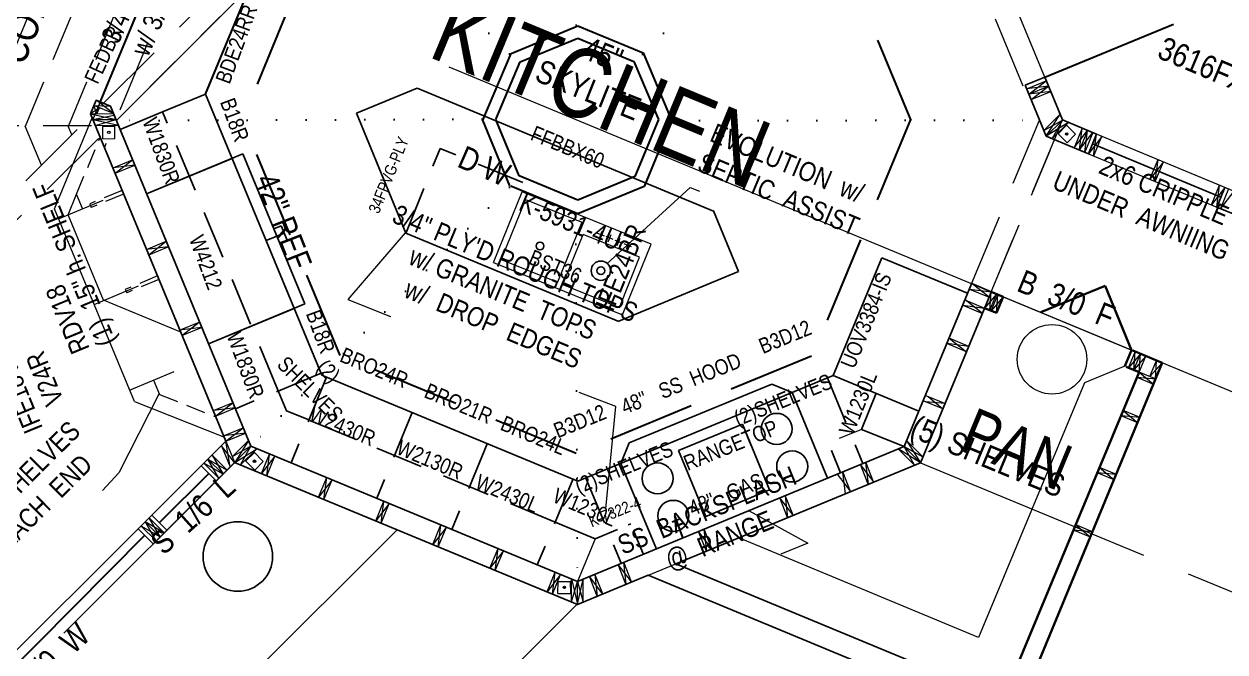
# Model space of a CAD drawing. Header units: inches. Extents: x 279 to 11006, y 233 to 7807.
# Drawn here: x 2963.4 to 3274.2, y 1904.4 to 2066.9 of the extents above; entities that cross this region are included whole.
import ezdxf

# ---------------------------------------------------------------- set-up
doc = ezdxf.new("R2010")
doc.units = ezdxf.units.IN
doc.header["$MEASUREMENT"] = 0
for name, pattern in [('ACAD_ISO07W100', [3, 0, -3]), ('CENTER', [2, 1.25, -0.25, 0.25, -0.25]), ('HIDDEN', [0.375, 0.25, -0.125])]:
    doc.linetypes.add(name, pattern=pattern)
for name, color, linetype, lineweight in [('APPLIANCES', 7, 'Continuous', 9), ('BUILT-INS', 6, 'Continuous', 9), ('CONCRETE', 7, 'Continuous', 20), ('DOORS', 7, 'Continuous', 30), ('FOUNDATION', 7, 'HIDDEN', 20), ('GRID', 1, 'CENTER', 20), ('INT WALLS', 7, 'Continuous', 40), ('LAYOUT', 6, 'Continuous', 9), ('LITE COVE', 7, 'HIDDEN', 30), ('MILLWORK', 7, 'Continuous', 20), ('PLUMBING', 7, 'Continuous', 20), ('ROOF BEAMS', 3, 'HIDDEN', 30), ('ROOFLINE', 7, 'HIDDEN', 30), ('SKYLITES', 3, 'Continuous', 30), ('WALL FRAMING', 7, 'Continuous', 30), ('WINDOWS', 5, 'Continuous', 30)]:
    doc.layers.add(name, color=color, linetype=linetype, lineweight=lineweight)
for name, color, linetype in [('CABINETS', 30, 'HIDDEN'), ('CABTOPS', 30, 'Continuous'), ('LLMASONRY', 12, 'Continuous'), ('LLPLUMBING', 102, 'Continuous'), ('MILLWORK TEXT', 7, 'Continuous'), ('TEXT', 250, 'Continuous'), ('WALLS', 5, 'Continuous')]:
    doc.layers.add(name, color=color, linetype=linetype)
doc.styles.add('ARCHENTLTD', font='technical.ttf', dxfattribs={"height": 0.1875})
doc.dimstyles.new('ARCHENTLTD', dxfattribs={"dimscale": 0.05, "dimtxt": 0.1875, "dimasz": 3, "dimexe": 9, "dimexo": 1, "dimgap": 2.5, "dimtad": 0, "dimdec": 1, "dimzin": 1, "dimdsep": 46, "dimlunit": 4, "dimtxsty": 'ARCHENTLTD', "dimblk": 'ARCHTICK', "dimcen": 6, "dimclrd": 256, "dimclre": 256, "dimclrt": 256, "dimaunit": 1, "dimadec": 0, "dimazin": 0, "dimtfac": 1, "dimtdec": 1, "dimtofl": 0, "dimtmove": 1, "dimatfit": 3, "dimldrblk": 'ARCHTICK', "dimfxl": 1, "dimfrac": 2, "dimtolj": 1, "dimtzin": 0, "dimlwd": 9, "dimlwe": 9, "dimarcsym": 0})

# ---------------------------------------------------------------- blocks, each defined once
blk = doc.blocks.new('_ArchTick')
at = {"color": 0, "linetype": 'ByBlock', "const_width": 0.15}
blk.add_lwpolyline([(-0.5, -0.5), (0.5, 0.5)], dxfattribs=at)

msp = doc.modelspace()

# ---------------------------------------------------------------- hatches: boundary and pattern name
at = {"layer": 'WALL FRAMING', "lineweight": 9, "ltscale": 150}
for points in [[(3232.94, 2038.46, 1), (3233.56, 2038.46, 1)], [(3022.77, 1953.81, 1), (3023.39, 1953.81, 1)], [(3102.94, 1921.14, 1), (3103.57, 1921.14, 1)]]:
    msp.add_hatch(color=256, dxfattribs=at).paths.add_polyline_path(points)

# ---------------------------------------------------------------- linework, layer by layer
at = {"layer": 'APPLIANCES', "linetype": 'Continuous', "lineweight": -3, "ltscale": 1.5}
for p, q in [((3020.07, 2033.31), (2995.15, 2022.99)), ((3036.14, 1994.51), (3020.07, 2033.31)), ((3028.12, 2013.94), (3030.02, 2014.69)), ((3030.02, 2014.69), (3031.54, 2011.03)), ((3030.8, 2012.82), (3026.11, 2010.88)), ((3029.65, 2010.28), (3031.54, 2011.03)), ((3149.31, 1963.41), (3132.77, 1956.54)), ((3149.31, 1963.41), (3156.37, 1946.42)), ((3132.77, 1956.54), (3139.83, 1939.54)), ((3139.83, 1939.54), (3156.37, 1946.42))]:
    msp.add_line(p, q, dxfattribs=at)
at = {"layer": 'APPLIANCES', "color": 7, "linetype": 'Continuous', "lineweight": -3, "ltscale": 50}
msp.add_line((3117.86, 1953.25), (3120.06, 1958.56), dxfattribs=at)
at = {"layer": 'APPLIANCES', "linetype": 'Continuous', "lineweight": -3, "ltscale": 1.5}
for centre in [(3158.19, 1962.17), (3162.21, 1952.45), (3127.38, 1949.37), (3131.44, 1939.66)]:
    msp.add_circle(centre, 4.02, dxfattribs=at)
at = {"layer": 'BUILT-INS', "linetype": 'Continuous', "lineweight": 9}
for p, q in [((2971.33, 2019.08), (2981.06, 2042.69)), ((2992, 1969.22), (3015.31, 1960.02))]:
    msp.add_line(p, q, dxfattribs=at)
at = {"layer": 'BUILT-INS', "linetype": 'HIDDEN', "lineweight": 9, "ltscale": 20}
for p, q in [((2977.06, 2022.9), (2983.14, 2037.65)), ((2978.6, 2019.17), (2977.06, 2022.9)), ((2996.96, 1974.79), (2998.51, 1971.06)), ((2998.5, 1971.06), (3013.1, 1965.27))]:
    msp.add_line(p, q, dxfattribs=at)
at = {"layer": 'BUILT-INS', "linetype": 'HIDDEN', "lineweight": 9, "ltscale": 50}
for p, q in [((2972.37, 2016.56), (2989, 2023.46)), ((2981.56, 1994.39), (2998.19, 2001.29)), ((2990.76, 1972.23), (3007.39, 1979.12))]:
    msp.add_line(p, q, dxfattribs=at)
at = {"layer": 'BUILT-INS', "color": 6, "linetype": 'HIDDEN', "lineweight": 9, "ltscale": 20}
for p, q in [((2988.8, 2023.88), (2980.45, 2020.42)), ((2989.19, 2022.95), (2980.83, 2019.49)), ((2997.99, 2001.74), (2989.63, 1998.28)), ((2998.37, 2000.82), (2990.01, 1997.36))]:
    msp.add_line(p, q, dxfattribs=at)
at = {"layer": 'BUILT-INS', "linetype": 'Continuous', "lineweight": 9, "ltscale": 20}
msp.add_line((2974.88, 2017.6), (2977.06, 2022.9), dxfattribs=at)
at = {"layer": 'BUILT-INS', "color": 6, "linetype": 'Continuous', "lineweight": 9, "ltscale": 5}
for p, q in [((2980.45, 2020.42), (2980.83, 2019.49)), ((2989.63, 1998.28), (2990.01, 1997.36))]:
    msp.add_line(p, q, dxfattribs=at)
at = {"layer": 'BUILT-INS', "linetype": 'Continuous', "lineweight": 9, "ltscale": 50}
msp.add_line((2992, 1969.22), (2971.33, 2019.07), dxfattribs=at)
at = {"layer": 'BUILT-INS', "ltscale": 5}
msp.add_line((2984.04, 1995.47), (2974.88, 2017.6), dxfattribs=at)
at = {"layer": 'BUILT-INS', "ltscale": 25}
msp.add_line((3004, 1987.2), (2984.04, 1995.47), dxfattribs=at)
at = {"layer": 'BUILT-INS', "ltscale": 50}
for p, q in [((3031.34, 1966.88), (3029.22, 1971.98)), ((3037.13, 1964.48), (3031.34, 1966.88))]:
    msp.add_line(p, q, dxfattribs=at)
at = {"layer": 'BUILT-INS', "linetype": 'HIDDEN', "ltscale": 25}
for p, q in [((3180.17, 1962.05), (3171.57, 1958.49)), ((3180.17, 1962.05), (3171.57, 1958.49)), ((3180.17, 1962.05), (3171.57, 1958.49)), ((3174.74, 1950.84), (3171.57, 1958.49)), ((3111.23, 1933.76), (3120.44, 1937.59)), ((3123.72, 1929.69), (3120.44, 1937.59))]:
    msp.add_line(p, q, dxfattribs=at)
at = {"layer": 'CABINETS', "linetype": 'HIDDEN', "ltscale": 50}
for p, q in [((3010.4, 2048.79), (2999.31, 2044.2)), ((3040.31, 1976.59), (3018.14, 1967.38)), ((3041.75, 1975.58), (3032.54, 1953.41)), ((3171.3, 1975.36), (3180.46, 1953.21)), ((3183.91, 1971.37), (3180.17, 1962.05)), ((3063.91, 1966.37), (3054.71, 1944.21)), ((3083.3, 1958.32), (3074.1, 1936.15)), ((3105.47, 1949.11), (3096.26, 1926.95)), ((3108.8, 1949.44), (3117.98, 1927.38))]:
    msp.add_line(p, q, dxfattribs=at)
at = {"layer": 'CABINETS', "linetype": 'Continuous', "lineweight": 9, "ltscale": 150}
msp.add_line((2999.31, 2044.2), (2988.32, 2039.65), dxfattribs=at)
at = {"layer": 'CABINETS', "ltscale": 50}
for p, q in [((3029.22, 1971.98), (2999.31, 2044.2)), ((3031.34, 1966.88), (3029.22, 1971.98)), ((3031.34, 1966.88), (3029.22, 1971.98)), ((3037.13, 1964.48), (3031.34, 1966.88)), ((3037.13, 1964.48), (3031.34, 1966.88)), ((3100.88, 1938.05), (3037.13, 1964.48)), ((3111.23, 1933.76), (3100.88, 1938.05))]:
    msp.add_line(p, q, dxfattribs=at)
at = {"layer": 'CABINETS', "linetype": 'HIDDEN', "lineweight": -3, "ltscale": 50}
for p in [(3062.23, 2012.75), (3092.49, 2025.95)]:
    msp.add_line(p, (3071.1, 2034.75), dxfattribs=at)
at = {"layer": 'CABINETS', "linetype": 'Continuous', "lineweight": -3, "ltscale": 1.5}
msp.add_line((3036.14, 1994.51), (3011.2, 1984.17), dxfattribs=at)
at = {"layer": 'CABINETS', "linetype": 'HIDDEN', "ltscale": 25}
for p, q in [((3174.74, 1950.84), (3171.57, 1958.49)), ((3174.74, 1950.84), (3171.57, 1958.49)), ((3111.23, 1933.76), (3120.44, 1937.59)), ((3111.23, 1933.76), (3120.44, 1937.59)), ((3123.72, 1929.69), (3120.44, 1937.59)), ((3123.72, 1929.69), (3120.44, 1937.59))]:
    msp.add_line(p, q, dxfattribs=at)
at = {"layer": 'CABINETS', "lineweight": 9, "ltscale": 50}
msp.add_line((3111.23, 1933.76), (3106.65, 1922.69), dxfattribs=at)
at = {"layer": 'CABTOPS', "color": 7, "linetype": 'Continuous', "lineweight": 30, "ltscale": 2.5}
for p, q in [((2983.22, 2046.89), (3000.73, 2089.08)), ((3010.4, 2048.79), (3021.75, 2076.26))]:
    msp.add_line(p, q, dxfattribs=at)
at = {"layer": 'CABTOPS', "color": 7, "linetype": 'Continuous', "lineweight": -3, "ltscale": 5}
for p, q in [((3040.52, 1976.06), (3010.41, 2048.81)), ((3106.71, 1948.63), (3040.51, 1976.07)), ((3172.79, 1975.98), (3117.32, 1953.02)), ((3117.32, 1953.02), (3106.71, 1948.63))]:
    msp.add_line(p, q, dxfattribs=at)
at = {"layer": 'CABTOPS', "color": 7, "lineweight": -3, "ltscale": 5}
msp.add_line((3185.43, 2006.46), (3172.79, 1975.98), dxfattribs=at)
at = {"layer": 'CABTOPS', "color": 7, "lineweight": -3, "ltscale": 10}
for p, q in [((3207.6, 1997.27), (3185.43, 2006.46)), ((3172.79, 1975.98), (3194.96, 1966.79))]:
    msp.add_line(p, q, dxfattribs=at)
at = {"layer": 'CABTOPS', "color": 7, "linetype": 'Continuous', "lineweight": -3, "ltscale": 1.5}
for p, q in [((3162.19, 1971.59), (3171.38, 1949.46)), ((3117.87, 1953.21), (3127.08, 1931.05))]:
    msp.add_line(p, q, dxfattribs=at)
at = {"layer": 'CABTOPS', "linetype": 'HIDDEN', "ltscale": 50}
msp.add_line((3191.17, 1957.63), (3180.17, 1962.05), dxfattribs=at)
at = {"layer": 'CONCRETE', "ltscale": 75}
for p, q in [((2891.23, 1767.7), (3059.97, 1936.06)), ((2910.54, 1721.18), (3106.57, 1916.77))]:
    msp.add_line(p, q, dxfattribs=at)
at = {"layer": 'DOORS', "lineweight": 20, "ltscale": 75}
msp.add_line((3227.58, 2053.18), (3200.07, 2119.72), dxfattribs=at)
at = {"layer": 'DOORS', "ltscale": 75}
msp.add_line((3227.58, 2053.18), (3260.85, 2066.94), dxfattribs=at)
at = {"layer": 'DOORS', "color": 7, "linetype": 'Continuous', "lineweight": 20, "ltscale": 7.5}
msp.add_circle((3229.44, 1980.18), 9, dxfattribs=at)
at = {"layer": 'FOUNDATION', "color": 4, "ltscale": 75}
for p, q in [((3013.17, 1948.7), (3017.94, 1953.46)), ((2996.89, 1932.45), (3000.43, 1935.98))]:
    msp.add_line(p, q, dxfattribs=at)
at = {"layer": 'GRID', "ltscale": 50}
for p, q in [((2981.27, 2042.18), (3018.07, 2130.84)), ((3232.16, 2042.1), (3195.49, 2130.81)), ((3022.48, 2077.1), (2987.35, 2042)), ((3017.95, 1953.46), (2981.27, 2042.18)), ((3195.37, 1953.42), (3232.17, 2042.08)), ((3232.16, 2042.1), (3320.83, 2005.3)), ((3213.71, 1997.61), (3257.89, 1979.27)), ((3232.61, 1917.96), (3258.06, 1979.2)), ((3017.95, 1953.46), (2920.44, 1856.17)), ((3017.95, 1953.46), (3106.65, 1916.74)), ((3106.65, 1916.74), (3195.37, 1953.42)), ((3195.37, 1953.42), (3498.07, 1827.78))]:
    msp.add_line(p, q, dxfattribs=at)
at = {"layer": 'INT WALLS', "ltscale": 50}
for p, q in [((3243.19, 1999.22), (3226.53, 1992.41)), ((3250, 1982.56), (3243.19, 1999.22))]:
    msp.add_line(p, q, dxfattribs=at)
at = {"layer": 'INT WALLS', "ltscale": 75}
for p, q in [((3213.72, 1997.64), (3216.8, 1996.35)), ((3215.06, 1992.17), (3216.79, 1996.33)), ((3215.06, 1992.17), (3211.98, 1993.45)), ((3248.31, 1978.37), (3250.04, 1982.53)), ((3250.35, 1982.42), (3257.89, 1979.27)), ((3252.01, 1976.84), (3216.79, 1892.2)), ((3257.89, 1979.27), (3221.23, 1890.36)), ((3252.01, 1976.84), (3248.62, 1978.25))]:
    msp.add_line(p, q, dxfattribs=at)
at = {"layer": 'LAYOUT', "color": 6, "linetype": 'CENTER', "lineweight": 5, "ltscale": 250}
for p, q in [((1688.03, 2631.06), (3956.97, 1689.05)), ((3241.82, 1985.96), (4783.42, 1345.93))]:
    msp.add_line(p, q, dxfattribs=at)
at = {"layer": 'LITE COVE', "color": 7, "linetype": 'ACAD_ISO07W100', "lineweight": 30, "ltscale": 2.5}
for p, q in [((3106.27, 2066.61), (3106.79, 2161.56)), ((3089.04, 2059.19), (3022.28, 2126.64)), ((3123.48, 2059.17), (3191.2, 2126.63)), ((3082.01, 2042.32), (2987.3, 2041.97)), ((3130.61, 2041.94), (3226.22, 2042.09)), ((3089.02, 2024.75), (3022.16, 1957.67)), ((3106.24, 2017.61), (3106.57, 1922.73))]:
    msp.add_line(p, q, dxfattribs=at)
at = {"layer": 'LLPLUMBING', "color": 5, "linetype": 'Continuous', "lineweight": 9, "ltscale": 175}
for p, q in [((3113.61, 2012.07), (3111.76, 2012.82)), ((3112.31, 2011.52), (3113.06, 2013.37)), ((3115.9, 2011.16), (3114.04, 2011.91)), ((3114.59, 2010.61), (3115.34, 2012.46)), ((3118.23, 2010.2), (3116.38, 2010.95)), ((3116.93, 2009.65), (3117.68, 2011.5)), ((3119.31, 2008.71), (3120.06, 2010.57)), ((3120.61, 2009.27), (3118.76, 2010.02))]:
    msp.add_line(p, q, dxfattribs=at)
at = {"layer": 'MILLWORK', "color": 7, "linetype": 'Continuous', "lineweight": -3, "ltscale": 1.5}
msp.add_line((3049.46, 2043.83), (3065.14, 2050.31), dxfattribs=at)
at = {"layer": 'MILLWORK', "color": 7, "linetype": 'Continuous', "lineweight": -3, "ltscale": 2.5}
for p, q in [((3065.14, 2050.32), (3141.82, 2018.48)), ((3049.46, 2043.83), (3062.26, 2012.84)), ((3141.86, 2018.57), (3148.34, 2002.89)), ((3148.34, 2002.89), (3117.35, 1990.08))]:
    msp.add_line(p, q, dxfattribs=at)
at = {"layer": 'MILLWORK', "color": 7, "linetype": 'Continuous', "lineweight": -3, "ltscale": 5}
for p, q in [((3117.31, 1989.99), (3062.27, 2012.84)), ((3156.9, 1973.78), (3120.06, 1958.55))]:
    msp.add_line(p, q, dxfattribs=at)
at = {"layer": 'MILLWORK', "linetype": 'Continuous', "lineweight": 9, "ltscale": 75}
for p, q in [((3248.31, 1978.38), (3237.85, 1974.06)), ((3237.85, 1974.06), (3210.44, 1908.16)), ((3210.44, 1908.16), (3148.38, 1933.98))]:
    msp.add_line(p, q, dxfattribs=at)
at = {"layer": 'MILLWORK', "color": 7, "linetype": 'Continuous', "lineweight": -3, "ltscale": 50}
msp.add_line((3162.22, 1971.57), (3156.9, 1973.78), dxfattribs=at)
at = {"layer": 'MILLWORK TEXT', "linetype": 'HIDDEN', "ltscale": 50}
msp.add_line((2999.31, 2044.2), (2988.32, 2039.64), dxfattribs=at)
at = {"layer": 'MILLWORK TEXT', "linetype": 'Continuous', "lineweight": -3, "ltscale": 1.5}
for p, q in [((3017.3, 2032.17), (2995.12, 2022.97)), ((3033.37, 1993.36), (3011.18, 1984.17))]:
    msp.add_line(p, q, dxfattribs=at)
at = {"layer": 'PLUMBING', "color": 5, "lineweight": 5}
for p, q in [((3107.8, 2015.63), (3101.5, 2000.1)), ((3102.89, 1999.54), (3108.15, 2012.51))]:
    msp.add_line(p, q, dxfattribs=at)
at = {"layer": 'PLUMBING', "color": 5, "lineweight": 30, "ltscale": 50}
for p, q in [((3133.95, 1934.1), (3131.81, 1939.79)), ((3133.31, 1938.93), (3131.16, 1938.07))]:
    msp.add_line(p, q, dxfattribs=at)
at = {"layer": 'PLUMBING', "color": 5, "lineweight": 9, "elevation": -178358.1}
for points in [[(3084.96, 2005.19), (3092.38, 2023.5)], [(3125.73, 2009.98), (3092.36, 2023.51)], [(3118.31, 1991.67), (3125.73, 2009.98)], [(3084.96, 2005.19), (3118.31, 1991.67)]]:
    msp.add_lwpolyline(points, dxfattribs=at)
at = {"layer": 'PLUMBING', "color": 5, "lineweight": 5}
for points in [[(3093.21, 2021.55), (3086.91, 2006.02)], [(3093.21, 2021.55), (3107.8, 2015.63)]]:
    msp.add_lwpolyline(points, dxfattribs=at)
at = {"layer": 'PLUMBING', "color": 5, "lineweight": 5, "elevation": -178358.1}
for points in [[(3122.74, 2006.59), (3108.15, 2012.51)], [(3086.91, 2006.02), (3101.5, 2000.1)], [(3117.48, 1993.62), (3122.74, 2006.59)], [(3102.89, 1999.54), (3117.48, 1993.62)]]:
    msp.add_lwpolyline(points, dxfattribs=at)
at = {"layer": 'PLUMBING', "lineweight": -3}
for centre in [(3096.95, 2009.5, -178358.1), (3112.7, 2003.11, -178358.1)]:
    msp.add_circle(centre, 1, dxfattribs=at)
at = {"layer": 'PLUMBING', "linetype": 'Continuous', "lineweight": -3, "ltscale": 0.5}
msp.add_circle((3112.7, 2003.11, -178360.1), 2.5, dxfattribs=at)
at = {"layer": 'ROOF BEAMS', "lineweight": 20, "ltscale": 75}
for p, q in [((3018.07, 2130.84), (2982.35, 2044.78)), ((3222, 2050.88), (3194.48, 2117.41)), ((3017, 2113.92), (2984.24, 2034.99)), ((3016.98, 2079.38), (2918.34, 1980.83)), ((3022.48, 2077.1), (2920.61, 1975.32)), ((3208.64, 1999.74), (3226.22, 2042.09)), ((3213.72, 1997.63), (3232.17, 2042.1))]:
    msp.add_line(p, q, dxfattribs=at)
at = {"layer": 'ROOF BEAMS', "ltscale": 75}
for p, q in [((3091.85, 2057.13), (3106.74, 2063.3)), ((3106.74, 2063.3), (3121.25, 2057.28)), ((3085.53, 2042.23), (3091.85, 2057.13)), ((3121.25, 2057.28), (3127.61, 2042.2)), ((3091.52, 2027.66), (3085.53, 2042.23)), ((3127.61, 2042.2), (3121.5, 2027.47)), ((3106.72, 2021.35), (3091.52, 2027.66)), ((3121.5, 2027.47), (3106.72, 2021.35))]:
    msp.add_line(p, q, dxfattribs=at)
at = {"layer": 'ROOFLINE', "color": 7, "linetype": 'HIDDEN', "lineweight": 5, "ltscale": 50}
for p, q in [((2952.73, 2040.48), (2999, 2152.09)), ((2963.83, 2040.47), (3006.85, 2144.26)), ((2974.92, 2040.47), (3014.7, 2136.44)), ((2980.88, 2040.6), (2929.25, 2040.63)), ((2967.94, 2030.38), (2963.76, 2040.47)), ((2975.79, 2038.22), (2974.86, 2040.47))]:
    msp.add_line(p, q, dxfattribs=at)
at = {"layer": 'ROOFLINE', "ltscale": 90}
for p, q in [((3045.17, 2103.41), (3019.99, 2042.09)), ((3192.97, 2041.93), (3167.52, 2103.41)), ((3045.21, 1981.16), (3019.99, 2042.09)), ((3192.83, 2042.26), (3167.38, 1980.86)), ((3106.34, 1955.82), (3045.21, 1981.16)), ((3167.22, 1981.02), (3106.34, 1955.82))]:
    msp.add_line(p, q, dxfattribs=at)
at = {"layer": 'SKYLITES', "linetype": 'HIDDEN', "ltscale": 75}
for p, q in [((3089.47, 2059.35), (3106.75, 2066.5)), ((3106.75, 2066.5), (3123.63, 2059.49)), ((3082.14, 2042.07), (3089.47, 2059.35)), ((3123.63, 2059.49), (3131, 2042.03)), ((3089.13, 2025.09), (3082.14, 2042.07)), ((3131, 2042.03), (3123.89, 2024.9)), ((3106.72, 2017.79), (3089.13, 2025.09)), ((3123.89, 2024.9), (3106.72, 2017.79))]:
    msp.add_line(p, q, dxfattribs=at)
at = {"layer": 'WALL FRAMING', "lineweight": 20, "ltscale": 50}
for p, q in [((3222.88, 2050.16), (3227.96, 2052.26)), ((3223.45, 2048.77), (3228.54, 2050.87)), ((3224.03, 2047.39), (3229.11, 2049.49))]:
    msp.add_line(p, q, dxfattribs=at)
at = {"layer": 'WALL FRAMING', "lineweight": 9, "ltscale": 150}
for p, q in [((3223.45, 2048.77), (3227.96, 2052.26)), ((3228.53, 2050.87), (3222.88, 2050.16)), ((3229.11, 2049.49), (3223.45, 2048.77)), ((3224.03, 2047.39), (3228.53, 2050.87)), ((2982.94, 2045.27), (2980.65, 2043.67)), ((2982.29, 2043.71), (2981.55, 2045.84)), ((2981.55, 2045.84), (2985.82, 2045.7)), ((2986.63, 2043.74), (2982.13, 2047.23)), ((2980.66, 2043.7), (2987.25, 2042.24)), ((2981.27, 2042.2), (2986.8, 2043.34)), ((2981.27, 2042.2), (2987.86, 2040.74)), ((2981.88, 2040.71), (2987.25, 2042.24)), ((3227.34, 2039.4), (3232.17, 2042.08)), ((3227.95, 2037.9), (3231.56, 2043.59)), ((3232.17, 2042.08), (3229.45, 2037.27)), ((3233.67, 2041.46), (3227.95, 2037.9)), ((3235.13, 2034.91), (3238.63, 2039.42)), ((3236.52, 2034.34), (3237.24, 2039.99)), ((3236.52, 2034.34), (3240.01, 2038.84)), ((3237.9, 2033.76), (3238.63, 2039.42)), ((3242.31, 2037.86), (3238.83, 2033.38)), ((3240.2, 2032.78), (3240.92, 2038.43)), ((2992.12, 2030.42), (2986.47, 2029.7)), ((2987.04, 2028.32), (2991.55, 2031.81)), ((3258.25, 2031.26), (3254.77, 2026.78)), ((3256.14, 2026.18), (3256.86, 2031.83)), ((3274.17, 2024.63), (3270.69, 2020.15)), ((3272.07, 2019.55), (3272.79, 2025.21)), ((3276.49, 2023.7), (3273, 2019.2)), ((2995.7, 2007.22), (3000.21, 2010.71)), ((3000.78, 2009.32), (2995.13, 2008.61)), ((3208.08, 1998.36), (3213.72, 1997.64)), ((3213.15, 1996.26), (3208.65, 1999.75)), ((3211.41, 1992.07), (3206.92, 1995.56)), ((3215.09, 1997.01), (3211.98, 1993.45)), ((3213.37, 1992.88), (3213.7, 1997.59)), ((3216.78, 1996.31), (3213.68, 1992.75)), ((3215.06, 1992.17), (3215.39, 1996.89)), ((3206.34, 1994.17), (3211.98, 1993.45)), ((3004.29, 1986.32), (3008.8, 1989.81)), ((3009.37, 1988.43), (3003.71, 1987.71)), ((3202.78, 1985.63), (3207.31, 1982.13)), ((3207.88, 1983.51), (3202.21, 1984.24)), ((3252.34, 1981.55), (3249.24, 1977.99)), ((3250.62, 1977.41), (3250.95, 1982.13)), ((3253.72, 1980.98), (3250.62, 1977.42)), ((3252.01, 1976.84), (3252.34, 1981.55)), ((3256.17, 1975.12), (3256.5, 1979.84)), ((3252.01, 1976.84), (3255.78, 1973.65)), ((3257.89, 1979.26), (3254.78, 1975.7)), ((3256.35, 1975.04), (3251.43, 1975.46)), ((3197.39, 1970.54), (3201.16, 1967.36)), ((3018.1, 1967.6), (3012.44, 1966.89)), ((3013.02, 1965.5), (3017.53, 1968.99)), ((3201.74, 1968.74), (3196.81, 1969.16)), ((3252.22, 1965.11), (3247.3, 1965.53)), ((3247.88, 1966.91), (3251.65, 1963.72)), ((3020.75, 1961.07), (3015.1, 1960.35)), ((3015.67, 1958.96), (3020.18, 1962.45)), ((3017.94, 1953.46), (3014.52, 1957.82)), ((3016.8, 1952.32), (3015.67, 1958.96)), ((3022.16, 1957.67), (3017.32, 1954.96)), ((3021.54, 1959.17), (3017.95, 1953.46)), ((3019.44, 1952.84), (3022.16, 1957.67)), ((3191.78, 1959.13), (3195.37, 1953.42)), ((3012.12, 1955.41), (3014.94, 1950.46)), ((3017.95, 1953.46), (3023.66, 1957.05)), ((3028.37, 1955.1), (3024.87, 1950.59)), ((3026.26, 1950.02), (3026.98, 1955.67)), ((3195.37, 1953.42), (3189.66, 1957.01)), ((3193.87, 1952.8), (3191.16, 1957.63)), ((3191.16, 1957.63), (3195.99, 1954.92)), ((3014.94, 1950.46), (3009.99, 1953.3)), ((3013.88, 1949.4), (3011.05, 1954.36)), ((3011.05, 1954.36), (3016, 1951.52)), ((3183.3, 1948.43), (3179.85, 1952.92)), ((3181.21, 1953.47), (3181.84, 1947.83)), ((3241.73, 1952.14), (3245.5, 1948.95)), ((3024.87, 1950.59), (3026.26, 1950.02)), ((3043.15, 1948.98), (3039.66, 1944.47)), ((3041.04, 1943.9), (3041.76, 1949.55)), ((3177.34, 1945.96), (3173.89, 1950.45)), ((3175.25, 1951.01), (3175.88, 1945.36)), ((3246.08, 1950.34), (3241.15, 1950.76)), ((3039.66, 1944.47), (3041.04, 1943.9)), ((3057.93, 1942.86), (3054.44, 1938.35)), ((3055.82, 1937.78), (3056.55, 1943.43)), ((3162.44, 1939.82), (3158.99, 1944.31)), ((3160.35, 1944.87), (3160.98, 1939.22)), ((2998.66, 1934.22), (2995.83, 1939.17)), ((2993.71, 1937.05), (2998.66, 1934.22)), ((2999.72, 1935.28), (2994.77, 1938.11)), ((2994.77, 1938.11), (2997.59, 1933.16)), ((3054.44, 1938.35), (3055.82, 1937.78)), ((3072.72, 1936.74), (3069.22, 1932.23)), ((3070.61, 1931.66), (3071.33, 1937.31)), ((3139.36, 1936.16), (3139.99, 1930.51)), ((3239.93, 1935.56), (3235.01, 1935.98)), ((3235.58, 1937.37), (3239.36, 1934.18)), ((3141.45, 1931.11), (3138, 1935.6)), ((3069.22, 1932.23), (3070.61, 1931.66)), ((3087.5, 1930.62), (3084.01, 1926.12)), ((3085.39, 1925.54), (3086.11, 1931.19)), ((3120.64, 1922.58), (3117.19, 1927.07)), ((3118.55, 1927.62), (3119.18, 1921.97)), ((3084.01, 1926.12), (3085.39, 1925.54)), ((3102.28, 1924.5), (3098.79, 1920)), ((3100.17, 1919.42), (3100.9, 1925.08)), ((3113.19, 1919.44), (3109.74, 1923.93)), ((3111.1, 1924.49), (3111.73, 1918.84)), ((3105.1, 1923.34), (3106.65, 1916.82)), ((3105.11, 1917.4), (3106.65, 1922.69)), ((3106.65, 1916.82), (3108.15, 1923.31)), ((3106.65, 1922.69), (3108.12, 1917.35)), ((3098.79, 1920), (3100.17, 1919.42))]:
    msp.add_line(p, q, dxfattribs=at)
at = {"layer": 'WALL FRAMING', "lineweight": 20, "ltscale": 150}
for p, q in [((2986.63, 2043.74), (2981.55, 2045.84)), ((2980.66, 2043.7), (2986.64, 2043.74)), ((2981.27, 2042.2), (2987.25, 2042.24)), ((3231.56, 2043.59), (3227.34, 2039.4)), ((3232.17, 2042.08), (3227.95, 2037.9)), ((2981.88, 2040.71), (2987.86, 2040.74)), ((3233.67, 2041.46), (3229.45, 2037.27)), ((2986.47, 2029.7), (2991.55, 2031.81)), ((2987.04, 2028.32), (2992.12, 2030.42)), ((2995.13, 2008.61), (3000.21, 2010.71)), ((2995.7, 2007.22), (3000.78, 2009.32)), ((3003.71, 1987.71), (3008.8, 1989.81)), ((3004.29, 1986.32), (3009.37, 1988.43)), ((3012.44, 1966.89), (3017.53, 1968.99)), ((3013.02, 1965.5), (3018.1, 1967.6)), ((3015.1, 1960.35), (3020.18, 1962.45)), ((3015.67, 1958.96), (3020.75, 1961.07)), ((3017.32, 1954.96), (3021.54, 1959.17)), ((3017.94, 1953.46), (3022.16, 1957.67)), ((3195.99, 1954.92), (3191.78, 1959.13)), ((3019.44, 1952.84), (3023.66, 1957.05)), ((3193.87, 1952.8), (3189.66, 1957.01)), ((3195.37, 1953.42), (3191.16, 1957.63)), ((3105.11, 1917.4), (3105.1, 1923.34)), ((3106.65, 1916.82), (3106.65, 1922.69)), ((3108.12, 1917.35), (3108.15, 1923.31))]:
    msp.add_line(p, q, dxfattribs=at)
at = {"layer": 'WALL FRAMING', "color": 9, "linetype": 'Continuous', "lineweight": 5, "ltscale": 150}
for p, q in [((2983.84, 2037.19), (2983.81, 2040.72)), ((2983.81, 2040.51), (2986.93, 2040.54)), ((2986.97, 2037.27), (2986.93, 2040.76)), ((3233.31, 2036.17), (3230.84, 2038.69)), ((3230.99, 2038.53), (3233.22, 2040.73)), ((3235.51, 2038.4), (3233.06, 2040.88)), ((2983.84, 2037.19), (2986.97, 2037.27)), ((3233.31, 2036.17), (3235.51, 2038.4)), ((3020.82, 1953.88), (3023.05, 1956.07)), ((3025.34, 1953.74), (3022.89, 1956.22)), ((3023.14, 1951.52), (3020.67, 1954.03)), ((3023.14, 1951.52), (3025.34, 1953.74)), ((3101.59, 1919.56), (3101.61, 1922.69)), ((3101.61, 1922.69), (3105.09, 1922.71)), ((3104.9, 1919.59), (3104.88, 1922.71)), ((3101.59, 1919.56), (3105.11, 1919.59))]:
    msp.add_line(p, q, dxfattribs=at)
at = {"layer": 'WALL FRAMING', "lineweight": 20, "ltscale": 75}
for p, q in [((3237.24, 2039.99), (3235.13, 2034.91)), ((3238.63, 2039.42), (3236.52, 2034.34)), ((3240.01, 2038.84), (3237.9, 2033.76)), ((3275.11, 2024.28), (3273, 2019.2)), ((3211.98, 1993.45), (3213.7, 1997.59)), ((3213.37, 1992.88), (3215.09, 1997.01)), ((3213.68, 1992.75), (3215.39, 1996.89)), ((3215.06, 1992.17), (3216.78, 1996.31)), ((3207.88, 1983.51), (3202.78, 1985.63)), ((3207.31, 1982.13), (3202.21, 1984.24)), ((3249.24, 1977.99), (3250.95, 1982.13)), ((3250.62, 1977.42), (3252.34, 1981.55)), ((3252.01, 1976.84), (3253.72, 1980.98)), ((3254.78, 1975.7), (3256.5, 1979.84)), ((3256.35, 1975.04), (3252.01, 1976.84)), ((3255.78, 1973.65), (3251.43, 1975.46)), ((3201.74, 1968.74), (3196.65, 1970.85)), ((3201.16, 1967.36), (3196.07, 1969.47)), ((3251.65, 1963.72), (3247.3, 1965.53)), ((3252.22, 1965.11), (3247.88, 1966.91)), ((3014.52, 1957.82), (3016.8, 1952.32)), ((3016, 1951.52), (3012.12, 1955.41)), ((3024.87, 1950.59), (3026.98, 1955.67)), ((3026.25, 1950.01), (3028.37, 1955.1)), ((3013.88, 1949.4), (3009.99, 1953.3)), ((3014.94, 1950.46), (3011.05, 1954.36)), ((3181.84, 1947.83), (3179.85, 1952.92)), ((3183.28, 1948.46), (3181.29, 1953.55)), ((3246.08, 1950.34), (3241.73, 1952.14)), ((3039.65, 1944.47), (3041.76, 1949.55)), ((3041.04, 1943.89), (3043.15, 1948.98)), ((3177.32, 1945.99), (3175.33, 1951.08)), ((3245.5, 1948.95), (3241.15, 1950.76)), ((3177.33, 1945.96), (3181.5, 1947.68)), ((3054.44, 1938.35), (3056.55, 1943.43)), ((3055.82, 1937.77), (3057.93, 1942.86)), ((3160.98, 1939.22), (3158.99, 1944.31)), ((3162.42, 1939.85), (3160.43, 1944.94)), ((2999.72, 1935.28), (2995.83, 1939.17)), ((2997.6, 1933.16), (2993.71, 1937.05)), ((2998.66, 1934.22), (2994.77, 1938.11)), ((3069.22, 1932.23), (3071.33, 1937.31)), ((3070.61, 1931.65), (3072.72, 1936.74)), ((3141.43, 1931.14), (3139.44, 1936.23)), ((3239.36, 1934.18), (3235.01, 1935.98)), ((3239.93, 1935.57), (3235.58, 1937.37)), ((3139.99, 1930.52), (3138, 1935.6)), ((3084, 1926.11), (3086.11, 1931.19)), ((3085.39, 1925.53), (3087.5, 1930.62)), ((3119.18, 1921.98), (3117.19, 1927.07)), ((3120.62, 1922.61), (3118.63, 1927.7)), ((3098.79, 1919.99), (3100.9, 1925.08)), ((3100.17, 1919.41), (3102.28, 1924.5)), ((3111.73, 1918.84), (3109.74, 1923.93)), ((3113.17, 1919.47), (3111.18, 1924.56)), ((3111.7, 1918.83), (3116.78, 1920.93)), ((3106.66, 1916.72), (3111.74, 1918.82))]:
    msp.add_line(p, q, dxfattribs=at)
at = {"layer": 'WALL FRAMING', "linetype": 'HIDDEN', "lineweight": 20, "ltscale": 25}
for p, q in [((3240.21, 2032.8), (3242.32, 2037.88)), ((3254.77, 2026.78), (3256.87, 2031.86)), ((3256.15, 2026.2), (3258.26, 2031.28)), ((3270.69, 2020.15), (3272.8, 2025.23))]:
    msp.add_line(p, q, dxfattribs=at)
at = {"layer": 'WALL FRAMING', "color": 7, "lineweight": 20, "ltscale": 75}
for p, q in [((3208.08, 1998.36), (3213.15, 1996.26)), ((3208.64, 1999.75), (3213.71, 1997.64)), ((3206.91, 1995.56), (3211.98, 1993.45)), ((3206.34, 1994.17), (3211.41, 1992.07))]:
    msp.add_line(p, q, dxfattribs=at)
at = {"layer": 'WALL FRAMING', "color": 9, "linetype": 'Continuous', "lineweight": 5, "ltscale": 150}
for centre in [(2985.39, 2038.89), (3233.25, 2038.46), (3023.08, 1953.81), (3103.25, 1921.14)]:
    msp.add_circle(centre, 0.312, dxfattribs=at)
at = {"layer": 'WALLS', "color": 4, "ltscale": 50}
for p, q in [((3222.5, 2051.08), (3227.58, 2053.18)), ((3227.95, 2037.9), (3238.83, 2033.38)), ((3272.08, 2019.58), (3276.7, 2017.66)), ((3191.16, 1957.63), (3208.64, 1999.74)), ((3106.65, 1922.69), (3191.16, 1957.63)), ((3132.12, 1927.27), (3216.79, 1892.2)), ((3124.93, 1924.28), (3313.08, 1846.36))]:
    msp.add_line(p, q, dxfattribs=at)
at = {"layer": 'WALLS', "color": 4, "ltscale": 75}
for p, q in [((3227.95, 2037.9), (3222.5, 2051.08)), ((3232.16, 2042.1), (3227.58, 2053.18)), ((3022.16, 1957.66), (2985.82, 2045.7)), ((3015.67, 1958.96), (2980.65, 2043.67)), ((3240.94, 2038.46), (3232.16, 2042.1)), ((3240.94, 2038.46), (3238.83, 2033.38)), ((3274.19, 2024.66), (3272.08, 2019.58)), ((3208.65, 1999.76), (3213.72, 1997.64)), ((3195.37, 1953.42), (3213.77, 1997.76)), ((3009.28, 1952.59), (3015.67, 1958.96)), ((3022.16, 1957.67), (3106.65, 1922.69)), ((3013.17, 1948.7), (3009.28, 1952.59)), ((3017.94, 1953.46), (3106.65, 1916.74)), ((3132.12, 1927.25), (3195.37, 1953.42)), ((2993, 1936.34), (2996.54, 1939.88)), ((3000.43, 1935.98), (2996.54, 1939.88)), ((2996.89, 1932.45), (2993, 1936.34)), ((3106.66, 1916.72), (3124.93, 1924.28))]:
    msp.add_line(p, q, dxfattribs=at)
at = {"layer": 'WALLS', "color": 4, "ltscale": 5}
for p in [(2980.65, 2043.67), (2985.82, 2045.7)]:
    msp.add_line(p, (2982.13, 2047.23), dxfattribs=at)
at = {"layer": 'WALLS', "lineweight": 20, "ltscale": 5}
msp.add_line((2982.29, 2043.71), (2982.94, 2045.27), dxfattribs=at)
at = {"layer": 'WALLS', "color": 4, "lineweight": 20, "ltscale": 75}
for p, q in [((3274.19, 2024.66), (3240.94, 2038.46)), ((2996.54, 1939.88), (3009.28, 1952.59)), ((3000.43, 1935.98), (3013.17, 1948.7)), ((2942.03, 1885.49), (2993, 1936.34))]:
    msp.add_line(p, q, dxfattribs=at)
at = {"layer": 'WALLS', "color": 4, "lineweight": 20, "ltscale": 50}
msp.add_line((3238.83, 2033.38), (3272.08, 2019.58), dxfattribs=at)
at = {"layer": 'WALLS', "lineweight": 9, "ltscale": 50}
for p, q in [((3252.65, 1981.42), (3251.26, 1982)), ((3028.37, 1955.1), (3026.98, 1955.67)), ((3026.26, 1950.02), (3024.87, 1950.59)), ((3043.15, 1948.98), (3041.76, 1949.55)), ((3041.04, 1943.9), (3039.65, 1944.47)), ((3057.93, 1942.86), (3056.55, 1943.43)), ((3055.82, 1937.78), (3054.44, 1938.35)), ((3072.72, 1936.74), (3071.33, 1937.31)), ((3070.61, 1931.66), (3069.22, 1932.23)), ((3087.5, 1930.62), (3086.11, 1931.19)), ((3085.39, 1925.54), (3084, 1926.11)), ((3102.28, 1924.5), (3100.9, 1925.08)), ((3100.17, 1919.42), (3098.79, 1919.99))]:
    msp.add_line(p, q, dxfattribs=at)
at = {"layer": 'WINDOWS', "lineweight": 25, "ltscale": 75}
msp.add_line((3273.13, 2022.12), (3239.88, 2035.92), dxfattribs=at)
at = {"layer": 'WINDOWS', "ltscale": 75}
for p, q in [((3011.23, 1950.64), (2998.48, 1937.93)), ((2994.69, 1934.65), (2943.98, 1883.54))]:
    msp.add_line(p, q, dxfattribs=at)
at = {"layer": 'WINDOWS', "color": 7, "linetype": 'Continuous', "lineweight": 25, "ltscale": 7.5}
msp.add_circle((3018.77, 1929.15), 9, dxfattribs=at)

# ---------------------------------------------------------------- texts
at = {"layer": 'APPLIANCES', "linetype": 'Continuous', "lineweight": 30, "ltscale": 1.5, "style": 'ARCHENTLTD'}
for s, insert, char_height, attachment_point, rotation in [('D W\\P{\\H1.333x;  }', (3070.42, 2019.14), 6, 7, 336.3732), ('42" REF\\P{\\H1.333x;  }', (3011.96, 2022.37), 6, 7, 291.3732), ('SS  BACKSPLASH\\P@  RANGE\\P{\\H1.999x;  }', (3144.43, 1930.62), 5, 5, 22.1937)]:
    msp.add_mtext(s, dxfattribs=dict(at, insert=insert, char_height=char_height, attachment_point=attachment_point, rotation=rotation))
at = {"layer": 'BUILT-INS', "color": 6, "linetype": 'Continuous', "lineweight": 30, "ltscale": 1.5, "char_height": 5, "attachment_point": 7, "rotation": 112.387, "style": 'ARCHENTLTD'}
for s, insert in [('(1)  15" h. SHELF\\P{\\H1.999x;  }', (3000.97, 1990.46)), ('RDV18\\P{\\H1.999x;  }', (2992.91, 1988.04))]:
    msp.add_mtext(s, dxfattribs=dict(at, insert=insert))
at = {"layer": 'BUILT-INS', "linetype": 'Continuous', "lineweight": 9, "ltscale": 1.5, "insert": (2971.99, 1988.92), "char_height": 5, "attachment_point": 9, "rotation": 112.3079, "style": 'ARCHENTLTD'}
msp.add_mtext('IFE18VR\\P{\\H1.999x;  }', dxfattribs=at)
at = {"layer": 'BUILT-INS', "linetype": 'Continuous', "lineweight": 30, "ltscale": 1.5, "insert": (2986.13, 1974.59), "char_height": 5, "attachment_point": 7, "rotation": 112.4654, "style": 'ARCHENTLTD'}
msp.add_mtext('V24R\\P{\\H1.999x;  }', dxfattribs=at)
at = {"layer": 'BUILT-INS', "ltscale": 1.5, "char_height": 4, "style": 'ARCHENTLTD'}
for s, insert, attachment_point, rotation in [('(2)\\PSHELVES\\P{\\H1.999x;  }', (3036.07, 1971.01), 5, 314.8015), ('(2)SHELVES\\P{\\H1.999x;  }', (3152.68, 1951.79), 7, 22.1937), ('(2)SHELVES\\P{\\H1.999x;  }', (3111.51, 1934.32), 7, 22.1937)]:
    msp.add_mtext(s, dxfattribs=dict(at, insert=insert, attachment_point=attachment_point, rotation=rotation))
at = {"layer": 'BUILT-INS', "linetype": 'Continuous', "ltscale": 1.5, "insert": (2968.89, 1921), "char_height": 5, "attachment_point": 7, "rotation": 44.8485, "style": 'ARCHENTLTD'}
msp.add_mtext('(2) SHELVES\\PEACH  END\\P{\\H1.999x;  }', dxfattribs=at)
at = {"layer": 'CABINETS', "color": 7, "linetype": 'Continuous', "lineweight": 30, "ltscale": 1.5, "attachment_point": 5, "style": 'ARCHENTLTD'}
for s, insert, char_height, rotation in [('\\P{\\H1.25x;CONC  TILE  ROOF\\P\\H1.066x;  }', (2976.25, 2092.6), 6, 67.2753), ('\\PBDE24RR\\P{\\H1.333x;  }', (3019.02, 2061.52), 4, 69.7357), ('\\PFEDBR\\P{\\H1.333x;  }', (2984.54, 2058.73), 4, 65.3679), ('\\PB18R\\P{\\H1.333x;  }', (3017.31, 2041.89), 4, 290.3679), ('\\PW1830R\\P{\\H1.333x;  }', (2998.33, 2033.89), 4, 290.3679), ('34FPVG-PLY\\P{\\H1.333x;  }', (3060.57, 2026.73), 3, 67.8468), ('IFE24BR\\P{\\H1.333x;  }', (3122.48, 2002.06), 5, 67.8468), ('\\PW4212\\P{\\H1.333x;  }', (3009.86, 2005.02), 4, 290.3679), ('\\PB18R\\P{\\H1.333x;  }', (3039.53, 1987.09), 4, 290.3679), ('\\PW1830R\\P{\\H1.333x;  }', (3020.13, 1978.42), 4, 290.3679)]:
    msp.add_mtext(s, dxfattribs=dict(at, insert=insert, char_height=char_height, rotation=rotation))
at = {"layer": 'CABTOPS', "color": 7, "linetype": 'Continuous', "lineweight": 9, "ltscale": 1.5, "insert": (3007.85, 2052.95), "char_height": 5, "attachment_point": 7, "rotation": 66.8323, "style": 'ARCHENTLTD'}
msp.add_mtext('3/4" VENEER  PLY\'D TOPS\\Pw/ 3/4" x  1  1/2"  FACIA\\P{\\H1.999x; }', dxfattribs=at)
at = {"layer": 'CABTOPS', "color": 7, "linetype": 'Continuous', "lineweight": 30, "ltscale": 1.5, "insert": (3084.75, 1991.12), "char_height": 5, "attachment_point": 5, "rotation": 337.2887, "style": 'ARCHENTLTD'}
msp.add_mtext('3/4" PLY\'D ROUGH TOPS\\Pw/ GRANITE  TOPS \\P w/  DROP  EDGES\\P{\\H1.999x;  }', dxfattribs=at)
at = {"layer": 'CABTOPS', "color": 7, "linetype": 'Continuous', "lineweight": 20, "ltscale": 1.5, "insert": (3089.55, 1995.12), "char_height": 4, "attachment_point": 7, "rotation": 337.2887, "style": 'ARCHENTLTD'}
msp.add_mtext('BST36\\P{\\H1.999x;  }', dxfattribs=at)
at = {"layer": 'DOORS', "color": 7, "linetype": 'Continuous', "lineweight": 30, "ltscale": 1.5, "char_height": 6, "attachment_point": 7, "rotation": 337.5242, "style": 'ARCHENTLTD'}
for s, insert in [('B  3/0  F\\P{\\H1.999x;  }', (3213.83, 1983.12)), ('(5) SHELVES\\P{\\H1.999x;  }', (3185.47, 1943.88))]:
    msp.add_mtext(s, dxfattribs=dict(at, insert=insert))
at = {"layer": 'MILLWORK TEXT', "linetype": 'Continuous', "ltscale": 1.5, "char_height": 4, "style": 'ARCHENTLTD'}
for s, insert, attachment_point, rotation in [('FFBBX60\\P{\\H1.999x;  }', (3090.06, 2027.19), 7, 337.2887), ('\\PUOV3384-IS\\P{\\H1.333x;  }', (3181.96, 1990.01), 5, 67.8469), ('W1230L\\P{\\H1.333x;  }', (3182.97, 1967.36), 5, 67.8468)]:
    msp.add_mtext(s, dxfattribs=dict(at, insert=insert, attachment_point=attachment_point, rotation=rotation))
at = {"layer": 'MILLWORK TEXT', "ltscale": 1.5, "char_height": 4, "style": 'ARCHENTLTD'}
for s, insert, attachment_point, rotation in [('B3D12\\P{\\H1.999x;  }', (3158.66, 1971.58), 7, 22.1937), ('BRO24R\\P{\\H1.999x;  }', (3040.71, 1969.83), 7, 337.2887), ('(2)\\PSHELVES\\P{\\H1.999x;  }', (3036.07, 1971.01), 5, 314.8015), ('(2)\\PSHELVES\\P{\\H1.999x;  }', (3036.07, 1971.01), 5, 314.8015), ('48"   SS  HOOD\\P{\\H1.999x;  }', (3122.97, 1955.93), 7, 22.1937), ('BRO21R\\P{\\H1.999x;  }', (3062.53, 1960.56), 7, 337.2887), ('(2)SHELVES\\P{\\H1.999x;  }', (3152.68, 1951.79), 7, 22.1937), ('(2)SHELVES\\P{\\H1.999x;  }', (3152.68, 1951.79), 7, 22.1937), ('W2430R\\P{\\H1.999x;  }', (3032.73, 1954.58), 7, 337.2887), ('B3D12\\P{\\H1.999x;  }', (3105.58, 1949.75), 7, 22.1937), ('BRO24L\\P{\\H1.999x;  }', (3082.25, 1952.16), 7, 337.2887), ('W2130R\\P{\\H1.999x;  }', (3055.35, 1945.94), 7, 337.2887), ('(2)SHELVES\\P{\\H1.999x;  }', (3111.51, 1934.32), 7, 22.1937), ('(2)SHELVES\\P{\\H1.999x;  }', (3111.51, 1934.32), 7, 22.1937), ('W2430L\\P{\\H1.999x;  }', (3075.74, 1937.01), 7, 337.2887), ('W1230L\\P{\\H1.999x;  }', (3095.82, 1933.47), 7, 337.2887)]:
    msp.add_mtext(s, dxfattribs=dict(at, insert=insert, attachment_point=attachment_point, rotation=rotation))
at = {"layer": 'PLUMBING', "color": 5, "linetype": 'Continuous', "ltscale": 1.5, "char_height": 5, "attachment_point": 7, "rotation": 337.2887, "style": 'ARCHENTLTD'}
for s, insert in [('EVOLUTION  w/\\PSEPTIC  ASSIST\\P{\\H1.999x;  }', (3132.17, 2016.72)), ('K-5931-4U\\P{\\H1.999x;  }', (3085.94, 2006.52))]:
    msp.add_mtext(s, dxfattribs=dict(at, insert=insert))
at = {"layer": 'PLUMBING', "color": 5, "linetype": 'Continuous', "lineweight": 30, "ltscale": 1.5, "insert": (3113.38, 1929.19), "char_height": 3, "attachment_point": 7, "rotation": 22.1937, "style": 'ARCHENTLTD'}
msp.add_mtext('K-7322-4\\P{\\H1.999x;  }', dxfattribs=at)
at = {"layer": 'TEXT', "color": 7, "linetype": 'Continuous', "lineweight": 30, "ltscale": 1.5, "insert": (3299.83, 2079.47), "char_height": 6, "attachment_point": 5, "rotation": 337.8038, "style": 'ARCHENTLTD'}
msp.add_mtext('O P E N     T R E L L I S  ', dxfattribs=at)
at = {"layer": 'TEXT', "linetype": 'Continuous', "width": 271, "attachment_point": 9, "rotation": 337.444, "style": 'ARCHENTLTD'}
for s, insert, char_height in [(' \\PKITCHEN', (3151, 2023.72), 18), ('PAN', (3231.04, 1946.02), 12)]:
    msp.add_mtext(s, dxfattribs=dict(at, insert=insert, char_height=char_height))
at = {"layer": 'TEXT', "color": 7, "linetype": 'Continuous', "lineweight": 30, "insert": (3107.6, 2045.22), "char_height": 6, "attachment_point": 5, "rotation": 338.0493, "style": 'ARCHENTLTD'}
msp.add_mtext('45"\\PSKYLITE\\P\\P  ', dxfattribs=at)
at = {"layer": 'WALL FRAMING', "linetype": 'HIDDEN', "style": 'ARCHENTLTD'}
for s, p in [('  RANGETOP', (3132.79, 1950.28)), ('48"   GAS', (3136.45, 1939.57))]:
    msp.add_text(s, height=4, rotation=22.1937, dxfattribs=at).set_placement(p)
at = {"layer": 'WINDOWS', "color": 7, "linetype": 'Continuous', "lineweight": 30, "attachment_point": 9, "rotation": 337.1487, "style": 'ARCHENTLTD'}
for s, insert, char_height in [('3616FX \\P\\P  ', (3270.71, 2030.47), 6), ('2x6 CRIPPLE  STUDS \\PUNDER  AWNIING  SASH\\P\\P  ', (3284.81, 1982.86), 5)]:
    msp.add_mtext(s, dxfattribs=dict(at, insert=insert, char_height=char_height))
at = {"layer": 'WINDOWS', "color": 7, "linetype": 'Continuous', "lineweight": 30, "ltscale": 1.5, "char_height": 6, "attachment_point": 7, "rotation": 41.9704, "style": 'ARCHENTLTD'}
for s, insert in [('S  1/6  L\\P{\\H1.999x;  }', (3010.35, 1917.32)), ('P  6/0  W\\P{\\H1.999x;  }', (2970.73, 1877.13))]:
    msp.add_mtext(s, dxfattribs=dict(at, insert=insert))

# ---------------------------------------------------------------- leaders
at = {"layer": 'APPLIANCES', "linetype": 'Continuous', "lineweight": 9, "ltscale": 25}
msp.add_leader([(3151.04, 1940.98), (3166.28, 1932.56), (3159.25, 1929.78)], dimstyle='ARCHENTLTD', override={"dimgap": 1, "dimtad": 0}, dxfattribs=at)
at = {"layer": 'BUILT-INS', "linetype": 'Continuous', "lineweight": 9, "ltscale": 25}
msp.add_leader([(2998.31, 1971.14), (2988.02, 1950.76), (2983.79, 1946.24)], dimstyle='ARCHENTLTD', override={"dimgap": 1, "dimtad": 0}, dxfattribs=at)
at = {"layer": 'LLMASONRY', "color": 7, "lineweight": 9, "ltscale": 50}
for points in [[(3062.54, 2013.54), (3047.24, 1995.62), (3058.25, 1991.26)], [(3113.99, 1941.45), (3116.61, 1968), (3107.05, 1971.62)]]:
    msp.add_leader(points, dimstyle='ARCHENTLTD', override={"dimgap": 1, "dimtad": 0}, dxfattribs=at)
at = {"layer": 'PLUMBING', "linetype": 'Continuous', "lineweight": 9, "ltscale": 25}
msp.add_leader([(3114.24, 2004.85), (3135.79, 2024.64), (3138.19, 2023.65)], dimstyle='ARCHENTLTD', override={"dimgap": 1, "dimtad": 0}, dxfattribs=at)

doc.saveas('drawing.dxf')
